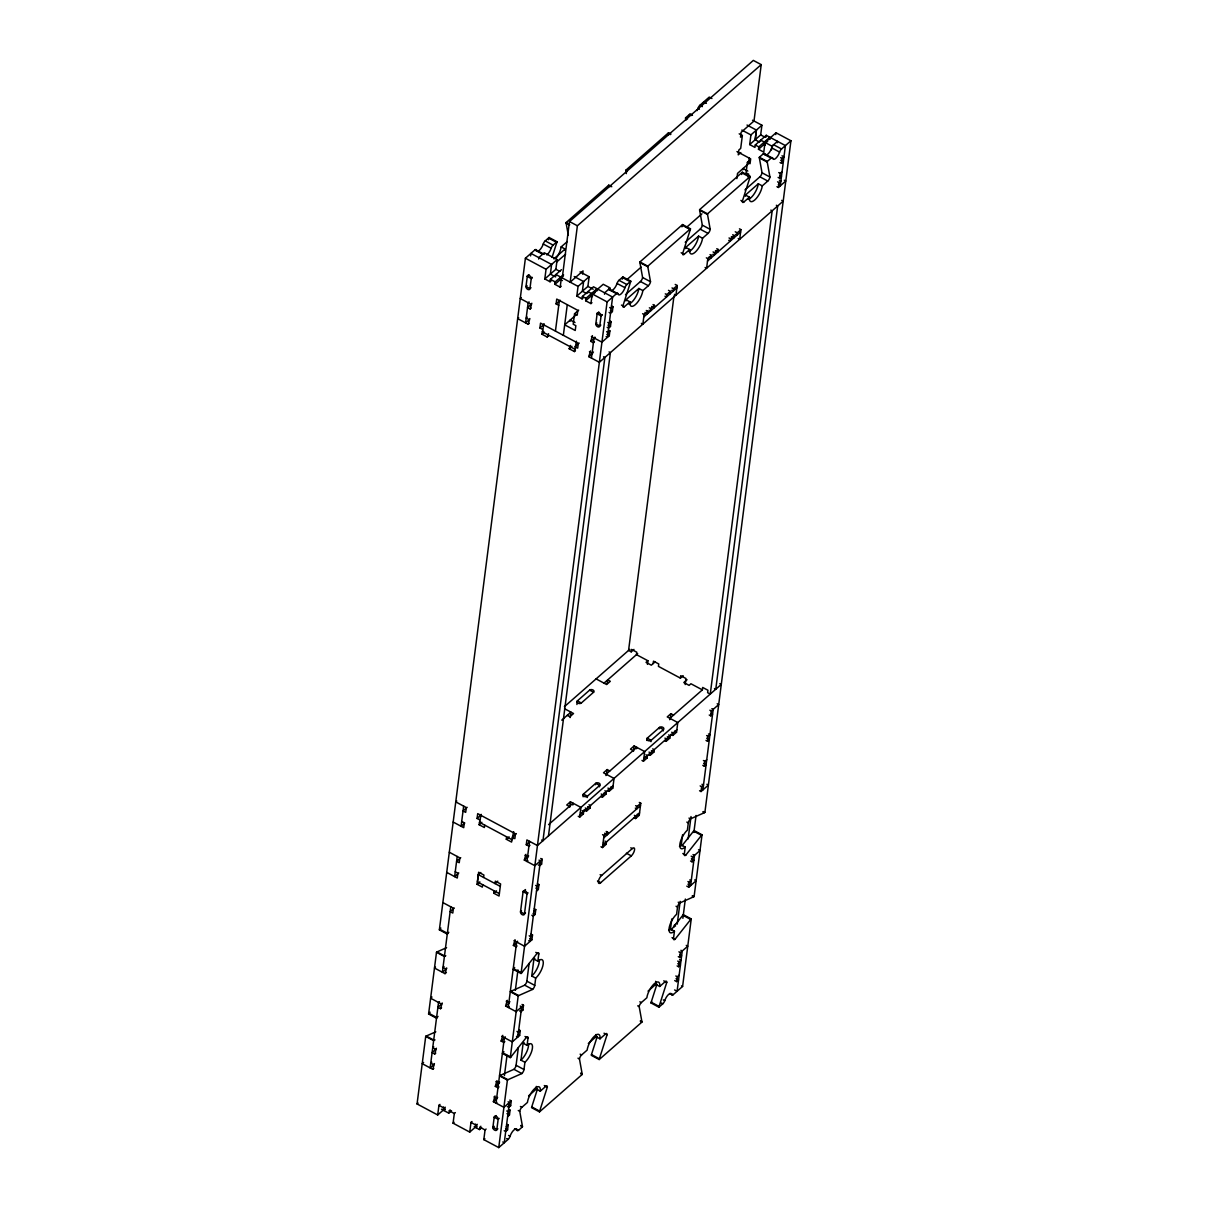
<?xml version="1.0" encoding="UTF-8"?>
<svg xmlns="http://www.w3.org/2000/svg" width="1208" height="1208" viewBox="0 0 1208 1208"><rect width="100%" height="100%" fill="white"/><g stroke="black" fill="none" stroke-linecap="round" stroke-linejoin="round"><path stroke-width="1.5" d="M443.623 1106.966L443.23 1110.137L437.704 1114.969L417.062 1103.946L425.714 1036.404A3.231 1.223 -61.9 0 1 426.228 1036.056L435.801 1031.813M438.021 1016.411L437.039 1017.634A3.231 1.223 -61.9 0 1 436.496 1018.208L428.598 1013.98L436.496 952.281A3.231 1.223 -61.9 0 1 437.009 951.919L446.582 947.676M448.787 932.274L447.821 933.512A3.231 1.223 -61.9 0 1 447.277 934.071L439.365 929.843L525.404 258.24L534.797 250.011A3.231 1.223 -61.9 0 1 536.322 250.101A6.463 2.446 -61.9 0 0 539.372 250.282A6.463 2.446 -61.9 0 0 543.253 244.016A3.231 1.223 -61.9 0 1 545.201 240.89L549.081 237.493L556.979 241.721A3.231 1.223 -61.9 0 1 556.812 242.476L552.026 257.47M527.035 285.617L526.009 286.522L529.95 288.637L531.278 278.278A1.842 1.208 48.8 0 0 530.946 277.055L530.538 276.511A2.854 1.857 48.8 0 0 528.409 275.379L527.775 275.484A1.827 1.193 48.8 0 0 527.322 276.164L526.009 286.522A2.416 1.586 48.8 0 0 527.745 289.392A2.416 1.586 48.8 0 0 529.95 288.637L530.991 287.731M530.599 255.915L530.916 253.408L551.603 264.461L550.365 274.125L555.635 276.934M450.765 906.815L442.385 972.259L446.522 968.62M457.213 856.472L454.631 876.6L458.768 872.976M463.661 806.129L461.079 826.272L464.763 823.041M423.6 1062.466L422.226 1063.674L432.766 1069.306L434.412 1063.569M435.544 1049.571L432.086 1052.591L434.729 1054.01L436.375 1048.257M441.69 1003.969L437.9 1007.291L440.527 1008.695L442.188 1002.957M435.514 967.125L434.472 968.031L445.012 973.663L446.673 967.925M518.7 317.734L517.673 318.64L528.213 324.272L529.859 318.534M530.976 304.552L527.534 307.572L530.161 308.976L531.822 303.238M538.647 259.041L538.828 257.636M437.704 1114.969L438.942 1105.305L439.984 1104.399M551.452 280.543L550.078 281.751L544.808 278.942L546.046 269.263L557.115 259.614L544.295 252.774L538.783 257.606M479.712 819.87L477.084 818.465L477.704 813.633L515.469 833.822L514.85 838.654L512.207 837.235L516.345 833.611M542.543 329.361L539.916 327.957L540.535 323.125L578.3 343.314L577.681 348.146L575.053 346.726L579.191 343.102M484.68 825.109L484.363 827.525L479.093 824.702L481.161 814.343M548.236 336.111L547.194 337.017L541.924 334.193L543.993 323.835M451.49 1110.711L448.742 1113.127L443.91 1110.545L445.254 1107.223M550.078 281.751L550.38 279.335L561.463 269.686M482.671 884.709L482.354 887.125L477.084 884.301L478.64 872.221L483.91 875.045L483.593 877.461M547.194 337.017L548.538 333.695M544.808 278.942L555.876 269.293L557.115 259.614M480.799 872.508L478.353 874.652L477.417 881.9L499.372 893.633M555.71 276.013L555.906 274.503L560.769 277.1L560.467 279.516L554.91 284.333L560.18 287.157L561.207 286.251M448.742 1113.127L450.086 1109.805M554.91 284.333L555.212 281.917L563.532 274.684M558.745 305.322L556.118 303.903L556.737 299.071L577.817 310.35L577.197 315.182L574.555 313.763L578.692 310.139M475.65 1124.089L475.242 1127.26L469.731 1132.092L453.076 1123.183L454.314 1113.519L455.356 1112.613M560.18 287.157L561.418 277.478L563.487 275.666M555.438 331.098L559.364 300.49M562.249 277.931L569.481 221.547L753.324 60.4L761.221 64.628L754.003 121.011L741.138 132.291L740.519 137.123L742.361 135.507L739.19 133.816M563.351 335.311L567.277 304.703M761.221 64.628L577.379 225.775L570.161 282.159L583.026 270.879L582.618 274.095M497.771 881.145L495.023 883.561L495.325 881.145L500.595 883.954L499.055 896.034L493.785 893.225L494.087 890.809M570.04 321.313L570.206 320.014L574.993 322.566M513.657 831.708L511.588 842.067L506.318 839.258L506.635 836.842M575.461 350.652L574.434 351.558L569.164 348.75L570.508 345.428M469.731 1132.092L470.969 1122.428L471.996 1121.522M574.555 313.763L573.211 324.242L575.854 325.647L575.235 330.479L564.695 324.846L575.763 315.197M583.132 297.953L582.09 298.859L576.82 296.051L578.058 286.387L589.142 276.738L580.051 271.876M574.434 351.558L576.488 341.2M481.539 1127.744L479.485 1129.555L475.922 1127.653L477.266 1124.331M582.09 298.859L582.407 296.443L593.475 286.794L597.024 288.697L596.722 291.113M479.485 1129.555L480.829 1126.234M591.95 302.679L590.923 303.586L585.654 300.762L585.956 298.346L597.024 288.697M576.82 296.051L587.903 286.402L589.142 276.738M587.752 292.97L587.918 291.611L591.512 293.529L591.21 295.945L592.479 296.639M537.5 1088.921L531.746 1106.905A3.231 1.223 -61.9 0 0 531.58 1107.66L539.493 1111.889A3.231 1.223 -61.9 0 1 539.659 1111.134L547.315 1087.155A3.231 1.223 -61.9 0 0 545.789 1086.339L540.278 1091.186A11.295 4.273 -61.9 0 0 534.933 1088.363A11.295 4.273 -61.9 0 0 527.413 1102.466L521.886 1107.298A3.231 1.223 -61.9 0 0 519.742 1111.315L522.43 1126.234A3.231 1.223 -61.9 0 1 522.415 1126.853L518.549 1130.25A3.231 1.223 -61.9 0 1 517.024 1130.159A6.463 2.446 -61.9 0 0 513.959 1129.978A6.463 2.446 -61.9 0 0 510.078 1136.23A3.231 1.223 -61.9 0 1 508.145 1139.37L498.753 1147.6L483.819 1139.627L485.057 1129.948L486.099 1129.042M590.923 303.586L592.162 293.906L603.23 284.273L610.176 287.972L604.664 292.819M509.776 1100.095L511.271 1100.881L503.917 1107.328L493.377 1101.696L495.023 1095.958M498.995 1086.898L497.968 1087.804L495.325 1086.385L496.986 1080.647M504.808 1041.583L503.766 1042.489L501.139 1041.085L502.785 1035.347M522.037 1004.452L523.517 1005.237L516.163 1011.685L505.624 1006.053L507.269 1000.315M517.054 945.94L516.027 946.845L513.385 945.441L515.046 939.703M540.731 858.465L542.211 859.25L534.857 865.698L524.317 860.066L525.978 854.328M529.95 845.268L528.923 846.174L526.28 844.754L526.899 839.922L537.439 845.555L721.282 684.408L719.802 683.622M781.712 200.362L783.192 201.147L599.349 362.294L588.809 356.662L590.47 350.924M594.442 341.864L593.4 342.77L590.772 341.366L592.418 335.628M597.492 290.433L597.673 289.074L612.607 297.062L607.443 337.334L606.129 336.624M497.862 1128.77L496.82 1129.676A1.827 1.193 48.8 0 1 496.382 1130.356L495.748 1130.477A2.854 1.857 48.8 0 1 493.619 1129.329L493.196 1128.785A1.842 1.208 48.8 0 1 492.864 1127.562L494.193 1117.204L496.035 1115.588M529.542 841.342L526.96 861.47L527.881 860.67M591.452 358.081L594.019 337.938L594.94 337.138M596.858 322.944L595.831 323.85L599.787 325.964L601.116 315.59A1.842 1.208 48.8 0 0 600.784 314.367L600.376 313.823A2.854 1.857 48.8 0 0 598.232 312.691L597.598 312.797A1.827 1.193 48.8 0 0 597.16 313.476L595.831 323.85A2.416 1.586 48.8 0 0 597.567 326.719A2.416 1.586 48.8 0 0 599.787 325.964L600.814 325.058M496.82 1129.676L498.149 1119.318A2.416 1.586 48.8 0 0 496.413 1116.449A2.416 1.586 48.8 0 0 494.193 1117.204L498.149 1119.318L499.191 1118.412M504.431 1075.603L507.013 1055.369M515.348 990.349L517.96 969.903M604.513 294.239L604.695 292.834M498.753 1147.6L507.405 1080.073A3.231 1.223 -61.9 0 1 507.919 1079.71L521.841 1073.55A3.231 1.223 -61.9 0 0 523.985 1069.518L524.921 1062.27A11.295 4.273 -61.9 0 0 532.426 1048.167A11.295 4.273 -61.9 0 0 527.081 1045.358L523.124 1043.244L520.965 1060.156L524.921 1062.27M503.887 1051.609L502.906 1052.848A3.231 1.223 -61.9 0 1 502.377 1053.406L510.274 1057.634L518.187 995.936A3.231 1.223 -61.9 0 1 518.685 995.573L532.622 989.412A3.231 1.223 -61.9 0 0 534.766 985.381L535.688 978.133A11.295 4.273 -61.9 0 0 543.207 964.044A11.295 4.273 -61.9 0 0 537.862 961.221L533.906 959.107L531.746 976.019L535.688 978.133M514.668 967.487L513.687 968.71A3.231 1.223 -61.9 0 1 513.143 969.284L521.056 973.497L607.096 301.894L616.488 293.665A3.231 1.223 -61.9 0 1 618.013 293.755A6.463 2.446 -61.9 0 0 621.063 293.937A6.463 2.446 -61.9 0 0 624.944 287.67A3.231 1.223 -61.9 0 1 626.876 284.544L630.757 281.147L622.86 276.919L618.979 280.316A3.231 1.223 -61.9 0 0 617.031 283.457A6.463 2.446 -61.9 0 1 611.837 290.554M504.234 1130.703L505.714 1131.488L507.556 1129.873L508.175 1125.041L506.68 1124.255M507.617 1116.585L509.459 1114.984L510.078 1110.152L508.598 1109.352M507.33 1106.528L508.81 1107.328L510.652 1105.713L511.271 1100.881M501.758 1036.253L512.298 1041.885L519.651 1035.437L520.27 1030.605L518.791 1029.82M519.576 1010.885L521.056 1011.685L522.898 1010.069L523.517 1005.237M514.004 940.609L524.544 946.241L531.898 939.794L532.517 934.962L531.037 934.177M531.822 915.241L533.317 916.041L535.144 914.426L535.763 909.594L534.283 908.793M536.503 891.066L538.345 889.45L538.964 884.618L537.485 883.833M538.285 864.898L539.765 865.698L541.592 864.082L542.211 859.25M591.391 336.534L601.931 342.166L609.285 335.718L609.904 330.886L608.424 330.101M607.156 327.277L608.636 328.063L610.463 326.462L611.082 321.63L609.602 320.83M609.059 312.374L610.538 313.174L612.38 311.558L613 306.726L611.52 305.926M507.405 1080.073L499.493 1075.845A3.231 1.223 -61.9 0 1 500.006 1075.482L513.928 1069.322A3.231 1.223 -61.9 0 0 516.088 1065.29L518.338 1047.623M518.187 995.936L510.274 991.708A3.231 1.223 -61.9 0 1 510.788 991.345L524.71 985.184A3.231 1.223 -61.9 0 0 526.854 981.153L529.119 963.486M548.477 835.891L610.387 352.63L609.059 351.921M527.081 1045.358L528.017 1038.11L524.997 1036.509M537.862 961.221L538.783 953.973L535.778 952.372M570.206 717.567L570.901 712.131L561.75 720.149M576.911 704.506L577.379 700.882L589.625 690.13A2.416 1.586 7.3 0 1 592.977 689.979A2.416 1.586 7.3 0 1 593.581 692.244L581.32 702.996A2.416 1.586 7.3 0 1 577.968 703.147A2.416 1.586 7.3 0 1 577.379 700.882L581.32 702.996M569.723 807.231L570.418 801.795L580.957 807.427L579.719 817.091L578.239 816.291M572.819 805.011L573.045 803.199L548.568 824.656M646.295 310.486L647.775 311.271L644.091 314.503L642.852 324.167L641.373 323.367M583.117 796.782L583.464 794.064L595.725 783.328A2.416 1.586 7.3 0 1 599.077 783.177A2.416 1.586 7.3 0 1 599.681 785.442L599.5 786.801M579.719 817.091L583.389 813.86L583.706 811.444L582.226 810.659M647.775 311.271L647.458 313.687L644.996 312.374M587.239 797.537L587.42 796.178L599.681 785.442L595.725 783.328L595.544 784.687M583.992 809.858L586.454 811.172L586.771 808.756L585.276 807.971M653.03 304.567L654.51 305.367L650.84 308.584L650.523 311L649.043 310.214M586.454 811.172L590.138 807.956L590.44 805.54L588.96 804.755M654.51 305.367L654.207 307.783L651.731 306.454M607.216 683.517L607.669 679.893L610.312 681.297L606.627 684.528L596.088 678.896M600.904 796.419L602.384 797.22L602.701 794.788L601.222 794.003M668.477 290.343L670.455 291.4L666.771 294.616L666.469 297.032L664.974 296.247M605.963 775.551L606.144 774.192L636.782 747.329L636.601 748.688M606.491 774.992L607.186 769.556L609.814 770.961M602.384 797.22L606.069 793.988L606.371 791.572L604.891 790.787M670.455 291.4L670.138 293.816L668.658 293.016M607.654 790.515L609.134 791.3L609.436 788.884L607.956 788.099M675.212 284.439L677.19 285.496L673.52 288.712L673.203 291.128L671.724 290.343M600.98 846.763L602.475 847.548L604.015 835.468L607.699 832.252L606.205 831.451M673.989 295.915L628.568 650.417L631.21 651.837L633.958 649.421M609.134 791.3L612.803 788.084L614.041 778.42L603.502 772.788L607.186 769.556M677.19 285.496L675.952 295.16L674.472 294.359M602.475 847.548L606.144 844.332L606.461 841.916L604.966 841.115M607.699 832.252L607.382 834.668L604.664 833.203M631.21 651.837L631.512 649.421L636.782 652.229L636.48 654.645L647.896 660.746L647.428 664.37M703.554 103.329L703.736 101.925L706.393 103.344M633.445 751.361L634.14 745.925L644.679 751.557L643.441 761.221L641.961 760.436M653.166 663.569L653.483 661.154L658.753 663.962L658.436 666.378L680.391 678.126L683.154 675.695M634.079 817.756L635.559 818.541L635.876 816.125L634.381 815.34M639.304 802.444L640.784 803.245L637.114 806.461L636.797 808.877L635.317 808.092M710.032 254.616L711.512 255.401L707.828 258.633L706.589 268.297L705.11 267.497M646.914 740.459L647.201 738.194L659.447 727.458A2.416 1.586 7.3 0 1 662.814 727.307A2.416 1.586 7.3 0 1 663.403 729.572L663.237 730.931M635.559 818.541L639.243 815.325L640.784 803.245M643.441 761.221L647.126 758.005L647.428 755.589L645.948 754.789M711.512 255.401L711.195 257.817L709.217 256.76M650.976 741.667L651.157 740.308L663.403 729.572L659.447 727.458L659.281 728.817M648.711 754.517L650.191 755.317L650.493 752.901L649.013 752.101M716.767 248.712L718.247 249.497L714.577 252.729L714.26 255.145L712.78 254.344M650.191 755.317L653.86 752.086L654.177 749.67L652.697 748.885M718.247 249.497L717.945 251.913L715.468 250.6M736.88 178.618L737.544 173.378L748.537 163.699M742.361 135.507L740.7 148.388L738.858 150.003L738.239 154.835L740.821 152.585M664.642 740.549L666.121 741.35L666.423 738.934L664.944 738.133M732.697 234.745L734.177 235.53L730.508 238.761L730.191 241.177L728.711 240.377M669.7 719.681L669.866 718.322L702.512 689.723M670.214 719.122L670.908 713.686L673.551 715.106M666.121 741.35L669.806 738.118L670.108 735.702L668.628 734.917M734.177 235.53L733.875 237.946L731.399 236.632M742.86 169.83L743.026 168.531L747.797 171.083M670.893 734.389L672.856 735.43L673.173 733.014L671.693 732.229M739.447 228.825L740.927 229.626L737.242 232.842L736.94 235.258L735.461 234.473M680.391 678.126L680.708 675.695L685.978 678.519L685.193 684.559M750.168 159.894L747.405 162.31L746.061 172.774L748.703 174.178L748.296 177.41M769.511 139.464L769.798 137.199L766.25 135.296L755.257 144.99L754.955 147.406L749.685 144.583L750.923 134.918L761.916 125.224L752.539 120.226M748.582 163.367L749.277 157.961M672.856 735.43L676.54 732.214L677.779 722.55L667.239 716.918L670.908 713.686M740.927 229.626L739.689 239.29L738.209 238.489M759.439 142.016L755.151 139.735L756.389 130.071M755.196 139.75L756.434 130.087L747.027 125.058M681.825 845.947L693.573 831.119A3.231 1.223 -61.9 0 1 694.117 830.56L702.029 834.788A3.231 1.223 -61.9 0 0 701.486 835.347L685.812 855.113A3.231 1.223 -61.9 0 1 684.287 854.313L685.223 847.065A11.295 4.273 -61.9 0 1 679.862 844.241A11.295 4.273 -61.9 0 1 687.382 830.153L688.318 822.905A3.231 1.223 -61.9 0 1 690.463 818.873L704.385 812.712A3.231 1.223 -61.9 0 0 704.898 812.35L790.938 140.747L776.004 132.759L765.011 142.453L763.773 152.117L758.503 149.294L758.805 146.878L769.798 137.199M749.685 144.583L760.678 134.888L761.916 125.224M760.557 141.487L760.738 140.128L764.332 142.046M764.286 142.031L764.015 144.462L765.298 145.141M766.023 137.108L766.25 135.296M770.311 138.95L770.493 137.591L785.411 145.579L780.262 185.851L778.284 184.794M668.688 930.356A11.295 4.273 -61.9 0 0 670.485 929.088L671.784 918.941M679.455 846.219A11.295 4.273 -61.9 0 0 681.267 844.951L682.565 834.803M771.489 149.868L771.957 146.168L777.514 141.351L777.333 142.755M674.049 927.049L675.317 924.331M775.763 134.571L776.004 132.759M670.485 929.088L674.442 931.202L673.505 938.45A3.231 1.223 -61.9 0 0 675.046 939.25L690.704 919.469A3.231 1.223 -61.9 0 1 691.248 918.91L683.335 914.683A3.231 1.223 -61.9 0 0 682.807 915.256L671.059 930.085M702.029 834.788L694.117 896.487A3.231 1.223 -61.9 0 1 693.603 896.834L679.681 903.01A3.231 1.223 -61.9 0 0 677.537 907.027L676.601 914.275A11.295 4.273 -61.9 0 0 669.096 928.378A11.295 4.273 -61.9 0 0 674.442 931.202M677.235 924.12L680.149 901.349M688.152 838.865L691.021 816.563M682.882 918.322L685.344 899.054M693.86 832.523L696.05 815.445M674.713 980.564L676.691 981.621L677.311 976.789L679.138 975.173M677.114 965.932L678.594 966.717L679.213 961.885L681.055 960.269L679.576 959.484M678.292 956.66L679.787 957.461L680.406 952.629L687.76 946.181L686.265 945.381M686.808 886.128L688.786 887.185L689.406 882.353L691.248 880.738L689.753 879.937M690.553 861.017L692.033 861.802L692.652 856.97L700.006 850.538L698.526 849.737M699.553 790.742L701.033 791.542L701.652 786.695L703.494 785.094L702.014 784.294M702.799 765.374L704.279 766.159L704.898 761.327L706.74 759.726M706 740.398L707.48 741.199L708.099 736.367L709.942 734.751L708.462 733.966M709.247 715.03L710.742 715.831L711.361 710.999L718.715 704.551L717.22 703.751M776.94 186.666L778.42 187.466L779.039 182.619L780.881 181.019L779.402 180.219M778.118 177.41L779.613 178.195L780.232 173.363L782.059 171.747M780.036 162.506L781.516 163.291L782.135 158.459L783.977 156.859L781.999 155.802M656.941 984.218L651.188 1002.217A3.231 1.223 -61.9 0 0 651.021 1002.972L658.919 1007.2L662.799 1003.803A3.231 1.223 -61.9 0 0 664.747 1000.662A6.463 2.446 -61.9 0 1 668.628 994.41A6.463 2.446 -61.9 0 1 671.678 994.592A3.231 1.223 -61.9 0 0 673.203 994.682L682.596 986.453L691.248 918.91M548.432 239.743L548.915 238.248A3.231 1.223 -61.9 0 0 549.081 237.493M608.153 187.406L608.621 185.896A3.231 1.223 -61.9 0 0 608.787 185.141L611.761 186.727M667.873 135.054L668.341 133.56A3.231 1.223 -61.9 0 0 668.507 132.789L670.984 134.118M622.211 279.184L622.694 277.674A3.231 1.223 -61.9 0 0 622.86 276.919M630.757 281.147A3.231 1.223 -61.9 0 1 630.591 281.902L622.92 305.881A3.231 1.223 -61.9 0 0 624.445 306.696L629.972 301.864A11.295 4.273 -61.9 0 0 635.317 304.673A11.295 4.273 -61.9 0 0 642.837 290.584L648.349 285.737A3.231 1.223 -61.9 0 0 650.508 281.721L647.82 266.802A3.231 1.223 -61.9 0 1 647.82 266.183L690.478 228.795L682.565 224.567L639.923 261.955A3.231 1.223 -61.9 0 0 639.908 262.589L642.596 277.493A3.231 1.223 -61.9 0 1 640.451 281.524L625.518 294.616M681.931 226.832L682.414 225.337A3.231 1.223 -61.9 0 0 682.565 224.567M690.478 228.795A3.231 1.223 -61.9 0 1 690.312 229.55L682.641 253.544A3.231 1.223 -61.9 0 0 684.166 254.344L689.692 249.512A11.295 4.273 -61.9 0 0 695.038 252.321A11.295 4.273 -61.9 0 0 702.558 238.233L708.069 233.401A3.231 1.223 -61.9 0 0 710.213 229.369L707.526 214.465A3.231 1.223 -61.9 0 1 707.541 213.831L750.198 176.444L742.286 172.231L699.643 209.618A3.231 1.223 -61.9 0 0 699.628 210.237L702.316 225.141A3.231 1.223 -61.9 0 1 700.172 229.173L685.223 242.264M741.652 174.481L742.12 172.986A3.231 1.223 -61.9 0 0 742.286 172.231M750.198 176.444A3.231 1.223 -61.9 0 1 750.032 177.214L742.361 201.192A3.231 1.223 -61.9 0 0 743.886 201.993L749.413 197.161A11.295 4.273 -61.9 0 0 754.758 199.984A11.295 4.273 -61.9 0 0 762.278 185.881L767.79 181.049A3.231 1.223 -61.9 0 0 769.934 177.017L767.246 162.114A3.231 1.223 -61.9 0 1 767.261 161.495L771.142 158.097A3.231 1.223 -61.9 0 1 772.667 158.188A6.463 2.446 -61.9 0 0 775.717 158.369A6.463 2.446 -61.9 0 0 779.598 152.102A3.231 1.223 -61.9 0 1 781.546 148.977L790.938 140.747M658.919 1007.2A3.231 1.223 -61.9 0 1 659.085 1006.43L666.756 982.451A3.231 1.223 -61.9 0 0 665.231 981.651L659.719 986.483A11.295 4.273 -61.9 0 0 654.359 983.659A11.295 4.273 -61.9 0 0 646.854 997.763L641.327 1002.595A3.231 1.223 -61.9 0 0 639.183 1006.626L641.871 1021.53A3.231 1.223 -61.9 0 1 641.856 1022.149L599.213 1059.537L591.301 1055.324A3.231 1.223 -61.9 0 1 591.467 1054.554L597.22 1036.57M599.213 1059.537A3.231 1.223 -61.9 0 1 599.379 1058.782L607.035 1034.803L604.03 1033.202M439.365 929.843A3.231 1.223 -61.9 0 0 439.908 929.284L440.89 928.046M428.598 1013.98A3.231 1.223 -61.9 0 0 429.127 1013.421L430.108 1012.183M521.056 973.497A3.231 1.223 -61.9 0 0 521.599 972.938L537.258 953.172A3.231 1.223 -61.9 0 1 538.783 953.973M510.274 1057.634A3.231 1.223 -61.9 0 0 510.818 1057.075L526.477 1037.294A3.231 1.223 -61.9 0 1 528.017 1038.11M568.319 235.258L566.129 223.148A3.231 1.223 -61.9 0 1 566.144 222.529L608.787 185.141M626.348 173.605L625.85 170.811A3.231 1.223 -61.9 0 1 625.865 170.177L668.507 132.789M685.902 120.317L685.57 118.46A3.231 1.223 -61.9 0 1 685.585 117.84L689.451 114.443A3.231 1.223 -61.9 0 1 690.976 114.533L692.471 115.319M697.016 110.623A6.463 2.446 -61.9 0 0 697.922 108.448A3.231 1.223 -61.9 0 1 699.855 105.323L709.247 97.093L711.92 98.512M546.756 254.918A6.463 2.446 -61.9 0 0 551.165 248.244A3.231 1.223 -61.9 0 1 553.098 245.118L556.979 241.721M527.337 276.164L528.711 274.956M529.013 274.956L527.292 276.466L531.248 278.565L532.169 277.764M556.239 258.135A11.295 4.273 -61.9 0 0 561.146 246.915L566.673 242.083A3.231 1.223 -61.9 0 0 567.186 241.555M531.278 278.278L532.32 277.372M553.853 258.905L565.102 249.029L561.146 246.915M556.646 262.03L565.616 254.163M521.282 297.606L520.24 298.512L530.78 304.144M529.074 301.924L528.153 302.74L525.571 322.868L528.289 320.482M530.161 308.976L531.203 308.07M527.232 317.13L526.19 318.036L528.832 319.441M528.213 324.272L529.24 323.367M556.118 303.903L560.255 300.279M539.916 327.957L544.053 324.333M543.056 331.083L542.256 331.792L574.751 349.157L575.567 348.448M541.924 334.193L544.34 332.079M585.654 300.762L595.333 292.321M758.503 149.294L766.385 142.333M766.733 142.031L767.775 141.125M744.943 189.913L759.892 176.821A3.231 1.223 -61.9 0 0 762.037 172.789L759.349 157.886A3.231 1.223 -61.9 0 1 759.364 157.267L763.23 153.869A3.231 1.223 -61.9 0 1 764.77 153.96A6.463 2.446 -61.9 0 0 767.82 154.141A6.463 2.446 -61.9 0 0 771.701 147.874A3.231 1.223 -61.9 0 1 773.633 144.749L781.546 148.977M626.982 279.531L641.131 267.134M686.386 227.466L701.939 213.831M597.16 313.476L598.534 312.268M598.957 312.162L597.114 313.778L601.071 315.892L602.112 314.986M601.116 315.59L602.143 314.684M613 306.726L611.157 308.342L609.678 307.542M569.164 348.75L571.913 346.334M781.516 163.291L783.358 161.691L780.715 160.271M625.925 300.913A11.295 4.273 -61.9 0 1 626.016 299.75L638.881 288.47L642.837 290.584M685.646 248.576A11.295 4.273 -61.9 0 1 685.736 247.398L698.601 236.119L702.558 238.233M745.366 196.224A11.295 4.273 -61.9 0 1 745.457 195.047L758.322 183.767L762.278 185.881M611.082 321.63L609.255 323.231L607.775 322.445M590.772 341.366L594.91 337.742M779.613 178.195L781.44 176.579L779.96 175.794M609.904 330.886L608.062 332.502L606.582 331.702M778.42 187.466L785.774 181.019L784.294 180.219M593.445 352.041L592.071 353.249L589.428 351.83M588.809 356.662L592.6 353.34M643.788 316.919L676.888 287.912M707.526 261.049L740.61 232.042M456.79 800.995L455.763 801.901L466.303 807.533L465.684 812.365L463.041 810.961L467.179 807.337M564.378 706.695L629.776 649.36M604 683.124L637.688 653.588M647.896 660.746L646.053 662.361L651.323 665.185L655.355 661.652M477.084 818.465L481.222 814.841M480.225 821.591L479.425 822.301L511.92 839.666L512.721 838.956M479.093 824.702L481.856 822.286M460.731 857.68L456.594 861.304L459.236 862.708L459.855 857.876L449.316 852.244M687.05 679.726L683.819 682.55L689.089 685.359L690.931 683.758L702.346 689.859L702.663 687.443L707.933 690.251L707.616 692.667L710.259 694.072L772.169 210.811L770.84 210.117M506.318 839.258L509.081 836.842M570.418 801.795L566.733 805.011L569.376 806.415M634.14 745.925L630.47 749.141L633.098 750.561M477.084 884.301L479.848 881.885M454.284 908.023L450.146 911.647L452.789 913.052L453.408 908.22L442.868 902.587M526.28 844.754L529.738 841.734M528.606 855.732L527.579 856.638L524.936 855.234M524.317 860.066L528.455 856.442M580.021 814.675L613.12 785.668M643.758 758.805L676.842 729.798M493.785 893.225L496.533 890.809M710.742 715.831L712.569 714.215L711.089 713.415M525.495 889.556L523.094 891.67L520.512 911.814A2.416 1.586 48.8 0 0 522.249 914.683A2.416 1.586 48.8 0 0 524.468 913.928L525.495 913.021M444.031 966.521L443.004 967.427L445.631 968.831M528.077 892.878L527.035 893.784L524.468 913.928L520.512 911.814L521.539 910.908M538.964 884.618L537.122 886.234L535.642 885.449M707.48 741.199L709.322 739.583L706.695 738.179M445.012 973.663L446.401 972.455M603.713 837.884L640.482 805.66M602.777 845.132L639.545 812.909M431.981 997.023L430.607 998.231L441.146 1003.863M533.936 911.21L535.763 909.594M704.279 766.159L706.121 764.558L703.66 763.23M439.44 1001.643L438.519 1002.459L430.139 1067.902L434.261 1064.278M440.527 1008.695L441.569 1007.789M517.553 941.213L516.646 942.014L508.251 1007.457L509.172 1006.657M513.385 945.441L517.522 941.817M532.517 934.962L530.674 936.577L529.195 935.777M601.614 875.468L632.252 848.605A4.847 1.827 -61.9 0 1 634.547 849.813A4.847 1.827 -61.9 0 1 631.331 855.853L600.678 882.716A4.847 1.827 -61.9 0 1 598.383 881.508A4.847 1.827 -61.9 0 1 601.614 875.468L600.134 874.683M701.033 791.542L708.386 785.094L706.906 784.294M433.748 1046.853L432.706 1047.759L435.348 1049.163M434.729 1054.01L435.756 1053.089M431.784 1062.164L430.743 1063.07L433.385 1064.475M432.766 1069.306L433.793 1068.4M509.912 1001.719L508.87 1002.625L506.243 1001.221M505.624 1006.053L509.066 1003.033M692.033 861.802L693.875 860.202L691.399 858.873M417.062 1103.946L418.104 1103.04M505.306 1036.857L504.385 1037.657L496.005 1103.1L496.926 1102.3M501.139 1041.085L504.234 1038.367M520.27 1030.605L518.428 1032.221L516.949 1031.421M688.786 887.185L696.14 880.738L694.66 879.937M443.91 1110.545L445.284 1109.337M499.614 1082.066L498.587 1082.972L495.944 1081.553M453.076 1123.183L454.117 1122.277M495.325 1086.385L499.463 1082.761M497.651 1097.362L496.624 1098.268L493.996 1096.864M493.377 1101.696L497.168 1098.374M475.922 1127.653L476.964 1126.747M679.787 957.461L681.614 955.845L679.651 954.788M510.078 1110.152L508.236 1111.753L506.756 1110.967M528.606 1095.837L536.322 1089.072A11.295 4.273 -61.9 0 0 536.292 1086.415M588.326 1043.486L596.042 1036.721A11.295 4.273 -61.9 0 0 596.088 1034.516M648.047 991.134L655.763 984.369A11.295 4.273 -61.9 0 0 655.612 981.319M492.864 1127.562L494.253 1126.354M678.594 966.717L680.436 965.101L677.794 963.697M483.819 1139.627L484.861 1138.706M539.493 1111.889L582.135 1074.501A3.231 1.223 -61.9 0 0 582.15 1073.882L579.462 1058.978A3.231 1.223 -61.9 0 1 581.607 1054.946L587.133 1050.114A11.295 4.273 -61.9 0 1 594.638 1036.011A11.295 4.273 -61.9 0 1 599.999 1038.835L605.51 1034.003A3.231 1.223 -61.9 0 1 607.035 1034.803M506.333 1126.656L508.175 1125.041M651.021 1002.972L651.988 1002.127M676.691 981.621L678.519 980.005L676.057 978.691M436.496 952.281L444.408 956.51A3.231 1.223 -61.9 0 1 444.906 956.147L445.782 955.755M425.714 1036.404L433.627 1040.632A3.231 1.223 -61.9 0 1 434.14 1040.269L435.001 1039.892M760.678 134.888L765.283 137.365M699.855 105.323L702.331 106.636M741.833 130.071L750.923 134.918M765.011 142.453L771.957 146.168M697.922 108.448L699.402 109.248M771.701 147.874L779.598 152.102M780.655 157.674L782.135 158.459M755.257 144.99L758.805 146.878M764.77 153.96L772.667 158.188M689.451 114.443L691.429 115.485M763.23 153.869L771.142 158.097M685.585 117.84L687.548 118.897M759.364 157.267L767.261 161.495M685.57 118.46L686.552 118.988M759.349 157.886L767.246 162.114M778.737 172.578L780.232 173.363M736.956 151.559L750.666 158.882L750.047 163.714L747.405 162.31M762.037 172.789L769.934 177.017M777.559 181.834L779.039 182.619M759.892 176.821L767.79 181.049M668.341 133.56L670.319 134.617M742.12 172.986L750.032 177.214M776.351 205.269L777.68 205.979L715.77 689.24L714.457 688.545M745.457 195.047L749.413 197.161M740.881 200.407L743.886 201.993M625.865 170.177L627.345 170.977M699.643 209.618L707.541 213.831M625.85 170.811L627.329 171.596M699.628 210.237L707.526 214.465M735.264 231.785L737.242 232.842M729.028 237.961L730.508 238.761M702.316 225.141L710.213 229.369M700.172 229.173L708.069 233.401M608.621 185.896L610.115 186.696M682.414 225.337L690.312 229.55M713.082 251.928L714.577 252.729M706.348 257.832L707.828 258.633M685.736 247.398L689.692 249.512M681.161 252.744L684.166 254.344M569.481 221.547L577.379 225.775M566.144 222.529L569.602 224.371M639.923 261.955L647.82 266.183M566.129 223.148L569.587 225.005M639.908 262.589L647.82 266.802M672.025 287.927L673.52 288.712M642.596 277.493L650.508 281.721M665.291 293.831L666.771 294.616M640.451 281.524L648.349 285.737M548.915 238.248L556.812 242.476M622.694 277.674L630.591 281.902M545.201 240.89L553.098 245.118M618.979 280.316L626.876 284.544M543.253 244.016L551.165 248.244M617.031 283.457L624.944 287.67M649.36 307.798L650.84 308.584M536.322 250.101L544.234 254.314A3.231 1.223 -61.9 0 0 542.709 254.224L534.797 250.011M616.488 293.665L608.575 289.437A3.231 1.223 -61.9 0 1 610.1 289.527L618.013 293.755M626.016 299.75L629.972 301.864M574.208 276.541L583.615 281.57L582.377 291.234L586.62 293.499M642.611 313.702L644.091 314.503M555.876 269.293L559.832 271.392M587.903 286.402L593.173 289.21M621.441 305.096L624.445 306.696M525.404 258.24L546.046 269.263M561.418 277.478L578.058 286.387M592.162 293.906L607.096 301.894M560.421 279.501L562.399 280.558M610.402 310.501L612.38 311.558M550.38 279.335L555.212 281.917M582.407 296.443L585.956 298.346M608.001 325.133L610.463 326.462M606.809 334.405L609.285 335.718M603.547 356.768L604.861 357.462L542.951 840.723L541.637 840.028M711.874 708.673L713.188 709.383L702.875 789.926L701.561 789.217M709.866 710.198L711.361 710.999M706.62 735.566L708.099 736.367M674.562 731.157L676.54 732.214M589.625 690.13L593.581 692.244M667.329 736.804L669.806 738.118M703.418 760.542L704.898 761.327M651.399 750.772L653.86 752.086M564.514 708.703L573.543 713.535L569.859 716.752L567.231 715.347M700.172 785.91L701.652 786.695M645.148 756.948L647.126 758.005M703.418 811.565L704.898 812.35M702.905 811.912L704.385 812.712M688.983 818.088L690.463 818.873M686.839 822.104L688.318 822.905M693.573 831.119L701.486 835.347M610.825 787.027L612.803 788.084M635.619 805.676L637.114 806.461M604.091 792.931L606.069 793.988M637.265 814.268L639.243 815.325M681.267 844.951L685.223 847.065M693.014 854.569L694.494 855.37L690.629 885.57L687.986 884.165M691.172 856.185L692.652 856.97M682.807 853.528L685.812 855.113M587.662 806.642L590.138 807.956M580.429 812.274L583.389 813.86M630.772 847.82L632.252 848.605M602.535 834.683L604.015 835.468M687.926 881.553L689.406 882.353M626.378 853.225L631.331 855.853M603.426 842.867L606.144 844.332M692.637 895.687L694.117 896.487M692.124 896.049L693.603 896.834M678.201 902.21L679.681 903.01M676.057 906.242L677.537 907.027M682.807 915.256L690.704 919.469M597.477 881.01L600.678 882.716M674.275 925.237L675.589 925.947M539.055 860.156L540.384 860.866L530.055 941.41L528.742 940.7M539.13 862.769L541.592 864.082M461.698 821.44L464.34 822.844L463.721 827.676L453.181 822.044M672.025 937.65L675.046 939.25M680.919 950.303L682.233 951.013L677.084 991.285L674.608 989.956M678.911 951.829L680.406 952.629M677.733 961.085L679.213 961.885M535.884 888.137L538.345 889.45M675.816 975.989L677.311 976.789M478.353 874.652L500.308 886.385M681.478 985.849L682.596 986.453M663.751 980.851L666.756 982.451M455.25 871.768L457.892 873.188L457.273 878.02L446.734 872.387M533.166 913.369L535.144 914.426M655.763 984.369L659.719 986.483M671.225 993.625L673.203 994.682M669.7 993.535L671.678 994.592M663.268 999.877L664.747 1000.662M661.32 1003.002L662.799 1003.803M651.188 1002.217L659.085 1006.43M529.919 938.737L531.898 939.794M639.847 1001.81L641.327 1002.595M637.703 1005.841L639.183 1006.626M640.391 1020.745L641.871 1021.53M640.376 1021.364L641.856 1022.149M439.908 929.284L447.821 933.512M513.687 968.71L521.599 972.938M526.854 981.153L534.766 985.381M524.71 985.184L532.622 989.412M596.042 1036.721L599.999 1038.835M437.009 951.919L444.906 956.147M510.788 991.345L518.685 995.573M520.195 1006.053L521.675 1006.853L517.809 1037.053L516.495 1036.343M521.418 1009.284L522.898 1010.069M591.467 1054.554L599.379 1058.782M580.127 1054.161L581.607 1054.946M577.983 1058.178L579.462 1058.978M517.673 1034.38L519.651 1035.437M580.671 1073.082L582.15 1073.882M580.655 1073.716L582.135 1074.501M429.127 1013.421L437.039 1017.634M502.906 1052.848L510.818 1057.075M516.088 1065.29L523.985 1069.518M513.928 1069.322L521.841 1073.55M544.31 1085.554L547.315 1087.155M536.322 1089.072L540.278 1091.186M426.228 1036.056L434.14 1040.269M500.006 1075.482L507.919 1079.71M531.746 1106.905L539.659 1111.134M520.406 1106.498L521.886 1107.298M508.115 1101.787L509.429 1102.496L504.264 1142.768L502.785 1141.968M508.175 1104.399L510.652 1105.713M518.262 1110.53L519.742 1111.315M506.983 1113.655L509.459 1114.984M520.95 1125.433L522.43 1126.234M520.935 1126.052L522.415 1126.853M516.073 1128.936L518.549 1130.25M514.548 1128.846L517.024 1130.159M505.578 1128.816L507.556 1129.873M508.598 1135.445L510.078 1136.23M492.909 1127.26L496.865 1129.374M506.665 1138.57L508.145 1139.37M438.942 1105.305L444.212 1108.129M449.044 1110.711L454.314 1113.519M470.969 1122.428L476.239 1125.237M479.787 1127.139L485.057 1129.948M441.464 1109.201L443.23 1110.137M474.2 1126.702L475.242 1127.26M691.338 115.349A6.463 2.446 -61.9 0 1 690.976 114.533M565.102 249.029A11.295 4.273 -61.9 0 1 564.876 250.328M610.599 290.479A6.463 2.446 -61.9 0 1 610.1 289.527M758.322 183.767A11.295 4.273 -61.9 0 1 748.371 199.396M698.601 236.119A11.295 4.273 -61.9 0 1 689.073 251.581M638.881 288.47A11.295 4.273 -61.9 0 1 628.93 304.099M528.485 1043.621A11.295 4.273 -61.9 0 1 520.965 1060.156M523.124 1043.244A11.295 4.273 -61.9 0 1 524.061 1042.504M539.327 959.967A11.295 4.273 -61.9 0 1 531.746 976.019M533.906 959.107A11.295 4.273 -61.9 0 1 534.827 958.382M651.157 740.308L647.201 738.194A2.416 1.586 7.3 0 0 647.79 740.459A2.416 1.586 7.3 0 0 651.157 740.308M587.42 796.178L583.464 794.064A2.416 1.586 7.3 0 0 584.068 796.329A2.416 1.586 7.3 0 0 587.42 796.178M527.035 893.784L523.094 891.67A2.416 1.586 48.8 0 1 525.299 890.915A2.416 1.586 48.8 0 1 527.035 893.784"/></g></svg>
